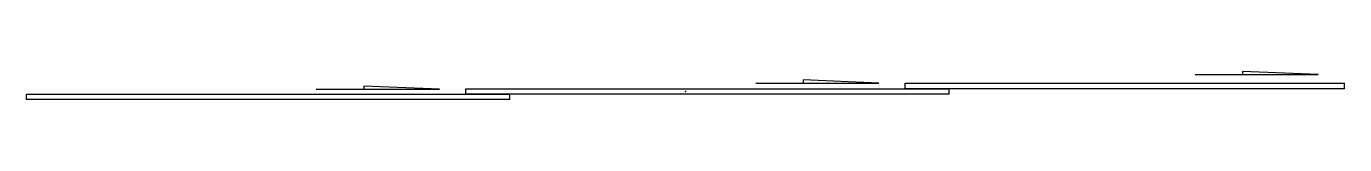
# Model space of a CAD drawing. Header units: millimetres. Extents: x -1500 to 1500, y -19 to 46.
import ezdxf

# ---------------------------------------------------------------- set-up
doc = ezdxf.new("R2010")
doc.units = ezdxf.units.MM
doc.layers.add('Sunac_Gridline_Glass', color=134, linetype='Continuous')

# ---------------------------------------------------------------- blocks, each defined once
blk = doc.blocks.new('RCArray11')
at = {"layer": 'Sunac_Gridline_Glass'}
for p, q in [((0, 0), (280.3, 0)), ((108.2, 7.2), (108.2, 0)), ((280.3, 0), (108.2, 7.2))]:
    blk.add_line(p, q, dxfattribs=at)

msp = doc.modelspace()

# ---------------------------------------------------------------- linework, layer by layer
msp.add_point((0, 0))
at = {"layer": 'Sunac_Gridline_Glass'}
for p, q in [((-500, 6.3), (600, 6.3)), ((-500, -6.2), (-500, 6.3)), ((500, 18.8), (1500, 18.8)), ((500, 6.3), (500, 18.8)), ((1500, 6.3), (500, 6.3)), ((600, -6.2), (600, 6.3)), ((1500, 6.3), (1500, 18.8)), ((-1500, -6.2), (-400, -6.2)), ((-1500, -18.7), (-1500, -6.2)), ((-400, -18.7), (-1500, -18.7)), ((600, -6.2), (-500, -6.2)), ((-400, -18.7), (-400, -6.2))]:
    msp.add_line(p, q, dxfattribs=at)

# ---------------------------------------------------------------- block references
for p in [(1159.7, 38.6), (-840.3, 5.2), (159.7, 18.9)]:
    msp.add_blockref('RCArray11', p)

doc.saveas('drawing.dxf')
